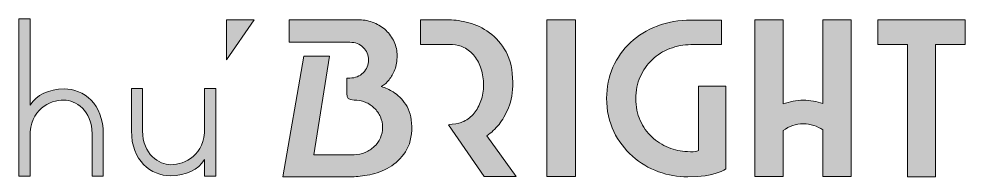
# Model space of a CAD drawing. Header units: inches. Extents: x 20 to 191, y -163 to -134.
import ezdxf

# ---------------------------------------------------------------- set-up
doc = ezdxf.new("R2010")
doc.units = ezdxf.units.IN
doc.header["$MEASUREMENT"] = 0
doc.layers.add('Layer 1', color=7, linetype='Continuous')

# ---------------------------------------------------------------- blocks, each defined once
blk = doc.blocks.new('block 3')
at = {"layer": 'Layer 1', "true_color": 0x005aaa}
h = blk.add_hatch(color=154, dxfattribs=at)
h.dxf.hatch_style = 2
edge = h.paths.add_edge_path()
edge.add_spline(control_points=[(89.65, -149.72), (88.97, -148.73), (88.21, -147.97), (87.4, -147.47), (86.73, -147.06), (85.99, -146.73), (85.19, -146.49), (85.24, -146.46), (85.3, -146.44), (85.35, -146.41), (85.81, -146.13), (86.25, -145.74), (86.65, -145.24), (87.04, -144.74), (87.39, -144.13), (87.67, -143.42), (87.95, -142.7), (88.09, -141.85), (88.09, -140.9), (88.09, -140.03), (87.91, -139.19), (87.55, -138.39), (87.18, -137.6), (86.69, -136.9), (86.08, -136.32), (85.47, -135.74), (84.74, -135.27), (83.91, -134.93), (83.08, -134.58), (82.2, -134.41), (81.29, -134.41), (81.29, -134.41), (68.56, -134.41), (68.56, -134.41), (68.56, -134.41), (68.56, -138.46), (68.56, -138.46), (68.56, -138.46), (79.54, -138.46), (79.54, -138.46), (80.51, -138.46), (81.3, -138.76), (81.96, -139.38), (82.62, -140.01), (82.94, -140.76), (82.94, -141.67), (82.94, -142.59), (82.62, -143.34), (81.96, -143.98), (81.3, -144.62), (80.51, -144.94), (79.54, -144.94), (79.54, -144.94), (78.97, -144.94), (78.97, -144.94), (78.97, -144.94), (78.97, -147.7), (78.97, -147.75), (78.97, -148.56), (79.29, -148.93), (80.31, -148.93), (81.01, -148.93), (81.68, -149.06), (82.32, -149.32), (82.95, -149.57), (83.5, -149.93), (83.96, -150.38), (84.42, -150.83), (84.79, -151.37), (85.06, -151.97), (85.32, -152.56), (85.46, -153.2), (85.46, -153.87), (85.46, -154.56), (85.32, -155.21), (85.06, -155.81), (84.79, -156.4), (84.42, -156.93), (83.96, -157.37), (83.5, -157.81), (82.94, -158.17), (82.31, -158.44), (81.68, -158.7), (81.01, -158.84), (80.31, -158.84), (80.31, -158.84), (78.97, -158.84), (78.97, -158.84), (78.97, -158.84), (73.01, -158.84), (73.01, -158.84), (73.01, -158.84), (75.86, -140.99), (75.86, -140.99), (75.86, -140.99), (71.23, -140.99), (71.23, -140.99), (71.23, -140.99), (67.44, -162.84), (67.44, -162.84), (67.44, -162.84), (79.99, -162.84), (79.99, -162.84), (80.85, -162.84), (81.9, -162.71), (83.13, -162.47), (84.37, -162.22), (85.57, -161.76), (86.69, -161.1), (87.83, -160.44), (88.8, -159.5), (89.59, -158.33), (90.38, -157.14), (90.77, -155.59), (90.74, -153.73), (90.71, -152.08), (90.34, -150.73), (89.65, -149.72)], knot_values=[0, 0, 0, 0, 1, 1, 1, 2, 2, 2, 3, 3, 3, 4, 4, 4, 5, 5, 5, 6, 6, 6, 7, 7, 7, 8, 8, 8, 9, 9, 9, 10, 10, 10, 11, 11, 11, 12, 12, 12, 13, 13, 13, 14, 14, 14, 15, 15, 15, 16, 16, 16, 17, 17, 17, 18, 18, 18, 19, 19, 19, 20, 20, 20, 21, 21, 21, 22, 22, 22, 23, 23, 23, 24, 24, 24, 25, 25, 25, 26, 26, 26, 27, 27, 27, 28, 28, 28, 29, 29, 29, 30, 30, 30, 31, 31, 31, 32, 32, 32, 33, 33, 33, 34, 34, 34, 35, 35, 35, 36, 36, 36, 37, 37, 37, 38, 38, 38, 39, 39, 39, 39], degree=3, periodic=1)
h = blk.add_hatch(color=154, dxfattribs=at)
h.dxf.hatch_style = 2
h.paths.add_polyline_path([(115.16, -162.82), (120.35, -162.82), (120.35, -134.4), (115.16, -134.4)])
h = blk.add_hatch(color=154, dxfattribs=at)
h.dxf.hatch_style = 2
edge = h.paths.add_edge_path()
edge.add_spline(control_points=[(140.68, -162.88), (140.68, -162.88), (140.63, -162.88), (140.63, -162.88), (138.89, -162.88), (137.12, -162.56), (135.37, -161.93), (133.63, -161.29), (132.04, -160.35), (130.67, -159.12), (129.29, -157.89), (128.15, -156.39), (127.3, -154.64), (126.44, -152.89), (126, -150.85), (126, -148.6), (126, -146.59), (126.38, -144.71), (127.14, -142.98), (127.9, -141.26), (128.96, -139.75), (130.31, -138.49), (131.66, -137.24), (133.29, -136.24), (135.15, -135.52), (137.01, -134.8), (139.08, -134.43), (141.29, -134.43), (141.29, -134.43), (146.79, -134.43), (146.79, -134.43), (146.79, -134.43), (146.79, -138.89), (146.79, -138.89), (146.79, -138.89), (141.24, -138.89), (141.24, -138.89), (139.92, -138.89), (138.64, -139.14), (137.43, -139.61), (136.23, -140.08), (135.15, -140.75), (134.24, -141.62), (133.33, -142.49), (132.6, -143.53), (132.07, -144.72), (131.54, -145.9), (131.27, -147.24), (131.27, -148.68), (131.27, -150.12), (131.53, -151.45), (132.07, -152.62), (132.6, -153.8), (133.31, -154.8), (134.17, -155.62), (135.04, -156.43), (136.05, -157.08), (137.18, -157.55), (138.3, -158.01), (139.45, -158.27), (140.6, -158.29), (141.46, -158.35), (142.01, -158.31), (142.33, -158.19), (142.46, -158.14), (142.56, -158.1), (142.62, -158.07), (142.62, -158.07), (142.62, -146.43), (142.62, -146.43), (142.62, -146.43), (147.58, -146.43), (147.58, -146.43), (147.58, -146.43), (147.58, -161.38), (147.58, -161.38), (147.58, -161.38), (145.62, -162.91), (140.68, -162.88)], knot_values=[0, 0, 0, 0, 1, 1, 1, 2, 2, 2, 3, 3, 3, 4, 4, 4, 5, 5, 5, 6, 6, 6, 7, 7, 7, 8, 8, 8, 9, 9, 9, 10, 10, 10, 11, 11, 11, 12, 12, 12, 13, 13, 13, 14, 14, 14, 15, 15, 15, 16, 16, 16, 17, 17, 17, 18, 18, 18, 19, 19, 19, 20, 20, 20, 21, 21, 21, 22, 22, 22, 23, 23, 23, 24, 24, 24, 25, 25, 25, 26, 26, 26, 26], degree=3, periodic=1)
h = blk.add_hatch(color=154, dxfattribs=at)
h.dxf.hatch_style = 2
edge = h.paths.add_edge_path()
edge.add_spline(control_points=[(165.12, -134.4), (165.12, -134.4), (165.12, -149.59), (165.12, -149.59), (164, -149.19), (162.82, -148.97), (161.6, -148.97), (160.33, -148.97), (159.1, -149.21), (157.94, -149.65), (157.94, -149.65), (157.94, -134.4), (157.94, -134.4), (157.94, -134.4), (152.79, -134.4), (152.79, -134.4), (152.79, -134.4), (152.79, -162.82), (152.79, -162.82), (152.79, -162.82), (157.94, -162.82), (157.94, -162.82), (157.94, -162.82), (157.94, -154.47), (157.94, -154.47), (158.99, -153.67), (160.26, -153.24), (161.6, -153.24), (162.88, -153.24), (164.1, -153.64), (165.12, -154.36), (165.12, -154.36), (165.12, -162.82), (165.12, -162.82), (165.12, -162.82), (170.27, -162.82), (170.27, -162.82), (170.27, -162.82), (170.27, -134.4), (170.27, -134.4), (170.27, -134.4), (165.12, -134.4), (165.12, -134.4)], knot_values=[0, 0, 0, 0, 1, 1, 1, 2, 2, 2, 3, 3, 3, 4, 4, 4, 5, 5, 5, 6, 6, 6, 7, 7, 7, 8, 8, 8, 9, 9, 9, 10, 10, 10, 11, 11, 11, 12, 12, 12, 13, 13, 13, 14, 14, 14, 14], degree=3, periodic=1)
h = blk.add_hatch(color=154, dxfattribs=at)
h.dxf.hatch_style = 2
h.paths.add_polyline_path([(175.09, -134.4), (175.09, -138.87), (180.42, -138.87), (180.42, -162.84), (185.53, -162.84), (185.53, -138.87), (190.85, -138.87), (190.85, -134.4)])
at = {"layer": 'Layer 1', "lineweight": 0}
for points in [[(115.16, -162.82), (120.35, -162.82), (120.35, -134.4), (115.16, -134.4), (115.16, -162.82)], [(175.09, -134.4), (175.09, -138.87), (180.42, -138.87), (180.42, -162.84), (185.53, -162.84), (185.53, -138.87), (190.85, -138.87), (190.85, -134.4), (175.09, -134.4)]]:
    blk.add_lwpolyline(points, dxfattribs=at)
for points, knots in [([(89.65, -149.72), (88.97, -148.73), (88.21, -147.97), (87.4, -147.47), (86.73, -147.06), (85.99, -146.73), (85.19, -146.49), (85.24, -146.46), (85.3, -146.44), (85.35, -146.41), (85.81, -146.13), (86.25, -145.74), (86.65, -145.24), (87.04, -144.74), (87.39, -144.13), (87.67, -143.42), (87.95, -142.7), (88.09, -141.85), (88.09, -140.9), (88.09, -140.03), (87.91, -139.19), (87.55, -138.39), (87.18, -137.6), (86.69, -136.9), (86.08, -136.32), (85.47, -135.74), (84.74, -135.27), (83.91, -134.93), (83.08, -134.58), (82.2, -134.41), (81.29, -134.41), (81.29, -134.41), (68.56, -134.41), (68.56, -134.41), (68.56, -134.41), (68.56, -138.46), (68.56, -138.46), (68.56, -138.46), (79.54, -138.46), (79.54, -138.46), (80.51, -138.46), (81.3, -138.76), (81.96, -139.38), (82.62, -140.01), (82.94, -140.76), (82.94, -141.67), (82.94, -142.59), (82.62, -143.34), (81.96, -143.98), (81.3, -144.62), (80.51, -144.94), (79.54, -144.94), (79.54, -144.94), (78.97, -144.94), (78.97, -144.94), (78.97, -144.94), (78.97, -147.7), (78.97, -147.75), (78.97, -148.56), (79.29, -148.93), (80.31, -148.93), (81.01, -148.93), (81.68, -149.06), (82.32, -149.32), (82.95, -149.57), (83.5, -149.93), (83.96, -150.38), (84.42, -150.83), (84.79, -151.37), (85.06, -151.97), (85.32, -152.56), (85.46, -153.2), (85.46, -153.87), (85.46, -154.56), (85.32, -155.21), (85.06, -155.81), (84.79, -156.4), (84.42, -156.93), (83.96, -157.37), (83.5, -157.81), (82.94, -158.17), (82.31, -158.44), (81.68, -158.7), (81.01, -158.84), (80.31, -158.84), (80.31, -158.84), (78.97, -158.84), (78.97, -158.84), (78.97, -158.84), (73.01, -158.84), (73.01, -158.84), (73.01, -158.84), (75.86, -140.99), (75.86, -140.99), (75.86, -140.99), (71.23, -140.99), (71.23, -140.99), (71.23, -140.99), (67.44, -162.84), (67.44, -162.84), (67.44, -162.84), (79.99, -162.84), (79.99, -162.84), (80.85, -162.84), (81.9, -162.71), (83.13, -162.47), (84.37, -162.22), (85.57, -161.76), (86.69, -161.1), (87.83, -160.44), (88.8, -159.5), (89.59, -158.33), (90.38, -157.14), (90.77, -155.59), (90.74, -153.73), (90.71, -152.08), (90.34, -150.73), (89.65, -149.72)], [0, 0, 0, 0, 1, 1, 1, 2, 2, 2, 3, 3, 3, 4, 4, 4, 5, 5, 5, 6, 6, 6, 7, 7, 7, 8, 8, 8, 9, 9, 9, 10, 10, 10, 11, 11, 11, 12, 12, 12, 13, 13, 13, 14, 14, 14, 15, 15, 15, 16, 16, 16, 17, 17, 17, 18, 18, 18, 19, 19, 19, 20, 20, 20, 21, 21, 21, 22, 22, 22, 23, 23, 23, 24, 24, 24, 25, 25, 25, 26, 26, 26, 27, 27, 27, 28, 28, 28, 29, 29, 29, 30, 30, 30, 31, 31, 31, 32, 32, 32, 33, 33, 33, 34, 34, 34, 35, 35, 35, 36, 36, 36, 37, 37, 37, 38, 38, 38, 39, 39, 39, 39]), ([(140.68, -162.88), (140.68, -162.88), (140.63, -162.88), (140.63, -162.88), (138.89, -162.88), (137.12, -162.56), (135.37, -161.93), (133.63, -161.29), (132.04, -160.35), (130.67, -159.12), (129.29, -157.89), (128.15, -156.39), (127.3, -154.64), (126.44, -152.89), (126, -150.85), (126, -148.6), (126, -146.59), (126.38, -144.71), (127.14, -142.98), (127.9, -141.26), (128.96, -139.75), (130.31, -138.49), (131.66, -137.24), (133.29, -136.24), (135.15, -135.52), (137.01, -134.8), (139.08, -134.43), (141.29, -134.43), (141.29, -134.43), (146.79, -134.43), (146.79, -134.43), (146.79, -134.43), (146.79, -138.89), (146.79, -138.89), (146.79, -138.89), (141.24, -138.89), (141.24, -138.89), (139.92, -138.89), (138.64, -139.14), (137.43, -139.61), (136.23, -140.08), (135.15, -140.75), (134.24, -141.62), (133.33, -142.49), (132.6, -143.53), (132.07, -144.72), (131.54, -145.9), (131.27, -147.24), (131.27, -148.68), (131.27, -150.12), (131.53, -151.45), (132.07, -152.62), (132.6, -153.8), (133.31, -154.8), (134.17, -155.62), (135.04, -156.43), (136.05, -157.08), (137.18, -157.55), (138.3, -158.01), (139.45, -158.27), (140.6, -158.29), (141.46, -158.35), (142.01, -158.31), (142.33, -158.19), (142.46, -158.14), (142.56, -158.1), (142.62, -158.07), (142.62, -158.07), (142.62, -146.43), (142.62, -146.43), (142.62, -146.43), (147.58, -146.43), (147.58, -146.43), (147.58, -146.43), (147.58, -161.38), (147.58, -161.38), (147.58, -161.38), (145.62, -162.91), (140.68, -162.88)], [0, 0, 0, 0, 1, 1, 1, 2, 2, 2, 3, 3, 3, 4, 4, 4, 5, 5, 5, 6, 6, 6, 7, 7, 7, 8, 8, 8, 9, 9, 9, 10, 10, 10, 11, 11, 11, 12, 12, 12, 13, 13, 13, 14, 14, 14, 15, 15, 15, 16, 16, 16, 17, 17, 17, 18, 18, 18, 19, 19, 19, 20, 20, 20, 21, 21, 21, 22, 22, 22, 23, 23, 23, 24, 24, 24, 25, 25, 25, 26, 26, 26, 26]), ([(165.12, -134.4), (165.12, -134.4), (165.12, -149.59), (165.12, -149.59), (164, -149.19), (162.82, -148.97), (161.6, -148.97), (160.33, -148.97), (159.1, -149.21), (157.94, -149.65), (157.94, -149.65), (157.94, -134.4), (157.94, -134.4), (157.94, -134.4), (152.79, -134.4), (152.79, -134.4), (152.79, -134.4), (152.79, -162.82), (152.79, -162.82), (152.79, -162.82), (157.94, -162.82), (157.94, -162.82), (157.94, -162.82), (157.94, -154.47), (157.94, -154.47), (158.99, -153.67), (160.26, -153.24), (161.6, -153.24), (162.88, -153.24), (164.1, -153.64), (165.12, -154.36), (165.12, -154.36), (165.12, -162.82), (165.12, -162.82), (165.12, -162.82), (170.27, -162.82), (170.27, -162.82), (170.27, -162.82), (170.27, -134.4), (170.27, -134.4), (170.27, -134.4), (165.12, -134.4), (165.12, -134.4)], [0, 0, 0, 0, 1, 1, 1, 2, 2, 2, 3, 3, 3, 4, 4, 4, 5, 5, 5, 6, 6, 6, 7, 7, 7, 8, 8, 8, 9, 9, 9, 10, 10, 10, 11, 11, 11, 12, 12, 12, 13, 13, 13, 14, 14, 14, 14])]:
    blk.add_open_spline(points, degree=3, knots=knots, dxfattribs=at)
blk = doc.blocks.new('block 2')
at = {"layer": 'Layer 1', "true_color": 0x005aaa}
h = blk.add_hatch(color=154, dxfattribs=at)
h.dxf.hatch_style = 2
edge = h.paths.add_edge_path()
edge.add_spline(control_points=[(27.82, -146.92), (25.1, -146.92), (22.83, -148.02), (21.68, -149.87), (21.68, -149.87), (21.68, -134.22), (21.68, -134.22), (21.68, -134.22), (19.66, -134.22), (19.66, -134.22), (19.66, -134.22), (19.66, -162.73), (19.66, -162.73), (19.66, -162.73), (21.68, -162.73), (21.68, -162.73), (21.68, -162.73), (21.68, -155.55), (21.68, -155.55), (21.68, -150.7), (25.14, -148.93), (27.82, -148.93), (29.89, -148.93), (32.9, -150.8), (32.9, -155.07), (32.9, -155.07), (32.9, -162.73), (32.9, -162.73), (32.9, -162.73), (34.92, -162.73), (34.92, -162.73), (34.92, -162.73), (34.92, -155.07), (34.92, -155.07), (34.92, -149.64), (31.4, -146.92), (27.82, -146.92)], knot_values=[0, 0, 0, 0, 1, 1, 1, 2, 2, 2, 3, 3, 3, 4, 4, 4, 5, 5, 5, 6, 6, 6, 7, 7, 7, 8, 8, 8, 9, 9, 9, 10, 10, 10, 11, 11, 11, 12, 12, 12, 12], degree=3, periodic=1)
h = blk.add_hatch(color=154, dxfattribs=at)
h.dxf.hatch_style = 2
h.paths.add_polyline_path([(57.22, -134.4), (57.22, -141.64), (62.23, -134.4)])
h = blk.add_hatch(color=154, dxfattribs=at)
h.dxf.hatch_style = 2
edge = h.paths.add_edge_path()
edge.add_spline(control_points=[(104.34, -155.4), (105.13, -154.86), (105.87, -154.17), (106.53, -153.35), (107.15, -152.58), (107.73, -151.57), (108.24, -150.33), (108.75, -149.09), (109.01, -147.53), (109.01, -145.71), (109.01, -143.51), (108.6, -141.65), (107.79, -140.2), (106.98, -138.75), (105.97, -137.58), (104.79, -136.72), (103.61, -135.86), (102.35, -135.26), (101.05, -134.92), (99.76, -134.58), (98.58, -134.41), (97.57, -134.41), (97.57, -134.41), (92.31, -134.41), (92.31, -134.41), (92.31, -134.41), (92.31, -138.88), (92.31, -138.88), (92.31, -138.88), (98.09, -138.88), (98.09, -138.88), (98.85, -138.93), (99.56, -139.08), (100.18, -139.4), (100.92, -139.78), (101.56, -140.31), (102.09, -140.97), (102.62, -141.65), (103.03, -142.44), (103.3, -143.33), (103.58, -144.23), (103.72, -145.19), (103.72, -146.19), (103.72, -147.24), (103.56, -148.21), (103.26, -149.08), (102.96, -149.95), (102.54, -150.71), (102.02, -151.33), (101.51, -151.95), (100.88, -152.45), (100.14, -152.8), (99.86, -152.94), (99.55, -153.04), (99.25, -153.12), (98.6, -153.29), (97.39, -153.4), (97.39, -153.4), (97.39, -153.4), (103.81, -162.82), (103.81, -162.82), (103.81, -162.82), (109.64, -162.82), (109.64, -162.82), (109.64, -162.82), (104.34, -155.4), (104.34, -155.4)], knot_values=[0, 0, 0, 0, 1, 1, 1, 2, 2, 2, 3, 3, 3, 4, 4, 4, 5, 5, 5, 6, 6, 6, 7, 7, 7, 8, 8, 8, 9, 9, 9, 10, 10, 10, 11, 11, 11, 12, 12, 12, 13, 13, 13, 14, 14, 14, 15, 15, 15, 16, 16, 16, 17, 17, 17, 18, 18, 18, 19, 19, 19, 20, 20, 20, 21, 21, 21, 22, 22, 22, 22], degree=3, periodic=1)
h = blk.add_hatch(color=154, dxfattribs=at)
h.dxf.hatch_style = 2
edge = h.paths.add_edge_path()
edge.add_spline(control_points=[(47.12, -162.66), (49.84, -162.66), (52.11, -161.56), (53.26, -159.71), (53.26, -159.71), (53.26, -162.73), (53.26, -162.73), (53.26, -162.73), (55.28, -162.73), (55.28, -162.73), (55.28, -162.73), (55.28, -146.85), (55.28, -146.85), (55.28, -146.85), (53.26, -146.85), (53.26, -146.85), (53.26, -146.85), (53.26, -154.03), (53.26, -154.03), (53.26, -158.88), (49.8, -160.65), (47.12, -160.65), (45.05, -160.65), (42.03, -158.78), (42.03, -154.51), (42.03, -154.51), (42.03, -146.85), (42.03, -146.85), (42.03, -146.85), (40.02, -146.85), (40.02, -146.85), (40.02, -146.85), (40.02, -154.51), (40.02, -154.51), (40.02, -159.94), (43.54, -162.66), (47.12, -162.66)], knot_values=[0, 0, 0, 0, 1, 1, 1, 2, 2, 2, 3, 3, 3, 4, 4, 4, 5, 5, 5, 6, 6, 6, 7, 7, 7, 8, 8, 8, 9, 9, 9, 10, 10, 10, 11, 11, 11, 12, 12, 12, 12], degree=3, periodic=1)
at = {"layer": 'Layer 1', "lineweight": 0}
blk.add_lwpolyline([(57.22, -134.4), (57.22, -141.64), (62.23, -134.4), (57.22, -134.4)], dxfattribs=at)
for points, knots in [([(27.82, -146.92), (25.1, -146.92), (22.83, -148.02), (21.68, -149.87), (21.68, -149.87), (21.68, -134.22), (21.68, -134.22), (21.68, -134.22), (19.66, -134.22), (19.66, -134.22), (19.66, -134.22), (19.66, -162.73), (19.66, -162.73), (19.66, -162.73), (21.68, -162.73), (21.68, -162.73), (21.68, -162.73), (21.68, -155.55), (21.68, -155.55), (21.68, -150.7), (25.14, -148.93), (27.82, -148.93), (29.89, -148.93), (32.9, -150.8), (32.9, -155.07), (32.9, -155.07), (32.9, -162.73), (32.9, -162.73), (32.9, -162.73), (34.92, -162.73), (34.92, -162.73), (34.92, -162.73), (34.92, -155.07), (34.92, -155.07), (34.92, -149.64), (31.4, -146.92), (27.82, -146.92)], [0, 0, 0, 0, 1, 1, 1, 2, 2, 2, 3, 3, 3, 4, 4, 4, 5, 5, 5, 6, 6, 6, 7, 7, 7, 8, 8, 8, 9, 9, 9, 10, 10, 10, 11, 11, 11, 12, 12, 12, 12]), ([(104.34, -155.4), (105.13, -154.86), (105.87, -154.17), (106.53, -153.35), (107.15, -152.58), (107.73, -151.57), (108.24, -150.33), (108.75, -149.09), (109.01, -147.53), (109.01, -145.71), (109.01, -143.51), (108.6, -141.65), (107.79, -140.2), (106.98, -138.75), (105.97, -137.58), (104.79, -136.72), (103.61, -135.86), (102.35, -135.26), (101.05, -134.92), (99.76, -134.58), (98.58, -134.41), (97.57, -134.41), (97.57, -134.41), (92.31, -134.41), (92.31, -134.41), (92.31, -134.41), (92.31, -138.88), (92.31, -138.88), (92.31, -138.88), (98.09, -138.88), (98.09, -138.88), (98.85, -138.93), (99.56, -139.08), (100.18, -139.4), (100.92, -139.78), (101.56, -140.31), (102.09, -140.97), (102.62, -141.65), (103.03, -142.44), (103.3, -143.33), (103.58, -144.23), (103.72, -145.19), (103.72, -146.19), (103.72, -147.24), (103.56, -148.21), (103.26, -149.08), (102.96, -149.95), (102.54, -150.71), (102.02, -151.33), (101.51, -151.95), (100.88, -152.45), (100.14, -152.8), (99.86, -152.94), (99.55, -153.04), (99.25, -153.12), (98.6, -153.29), (97.39, -153.4), (97.39, -153.4), (97.39, -153.4), (103.81, -162.82), (103.81, -162.82), (103.81, -162.82), (109.64, -162.82), (109.64, -162.82), (109.64, -162.82), (104.34, -155.4), (104.34, -155.4)], [0, 0, 0, 0, 1, 1, 1, 2, 2, 2, 3, 3, 3, 4, 4, 4, 5, 5, 5, 6, 6, 6, 7, 7, 7, 8, 8, 8, 9, 9, 9, 10, 10, 10, 11, 11, 11, 12, 12, 12, 13, 13, 13, 14, 14, 14, 15, 15, 15, 16, 16, 16, 17, 17, 17, 18, 18, 18, 19, 19, 19, 20, 20, 20, 21, 21, 21, 22, 22, 22, 22]), ([(47.12, -162.66), (49.84, -162.66), (52.11, -161.56), (53.26, -159.71), (53.26, -159.71), (53.26, -162.73), (53.26, -162.73), (53.26, -162.73), (55.28, -162.73), (55.28, -162.73), (55.28, -162.73), (55.28, -146.85), (55.28, -146.85), (55.28, -146.85), (53.26, -146.85), (53.26, -146.85), (53.26, -146.85), (53.26, -154.03), (53.26, -154.03), (53.26, -158.88), (49.8, -160.65), (47.12, -160.65), (45.05, -160.65), (42.03, -158.78), (42.03, -154.51), (42.03, -154.51), (42.03, -146.85), (42.03, -146.85), (42.03, -146.85), (40.02, -146.85), (40.02, -146.85), (40.02, -146.85), (40.02, -154.51), (40.02, -154.51), (40.02, -159.94), (43.54, -162.66), (47.12, -162.66)], [0, 0, 0, 0, 1, 1, 1, 2, 2, 2, 3, 3, 3, 4, 4, 4, 5, 5, 5, 6, 6, 6, 7, 7, 7, 8, 8, 8, 9, 9, 9, 10, 10, 10, 11, 11, 11, 12, 12, 12, 12])]:
    blk.add_open_spline(points, degree=3, knots=knots, dxfattribs=at)
at = {"layer": 'Layer 1'}
blk.add_blockref('block 3', (0, 0), dxfattribs=at)

msp = doc.modelspace()

# ---------------------------------------------------------------- block references
at = {"layer": 'Layer 1'}
msp.add_blockref('block 2', (0, 0), dxfattribs=at)

doc.saveas('drawing.dxf')
